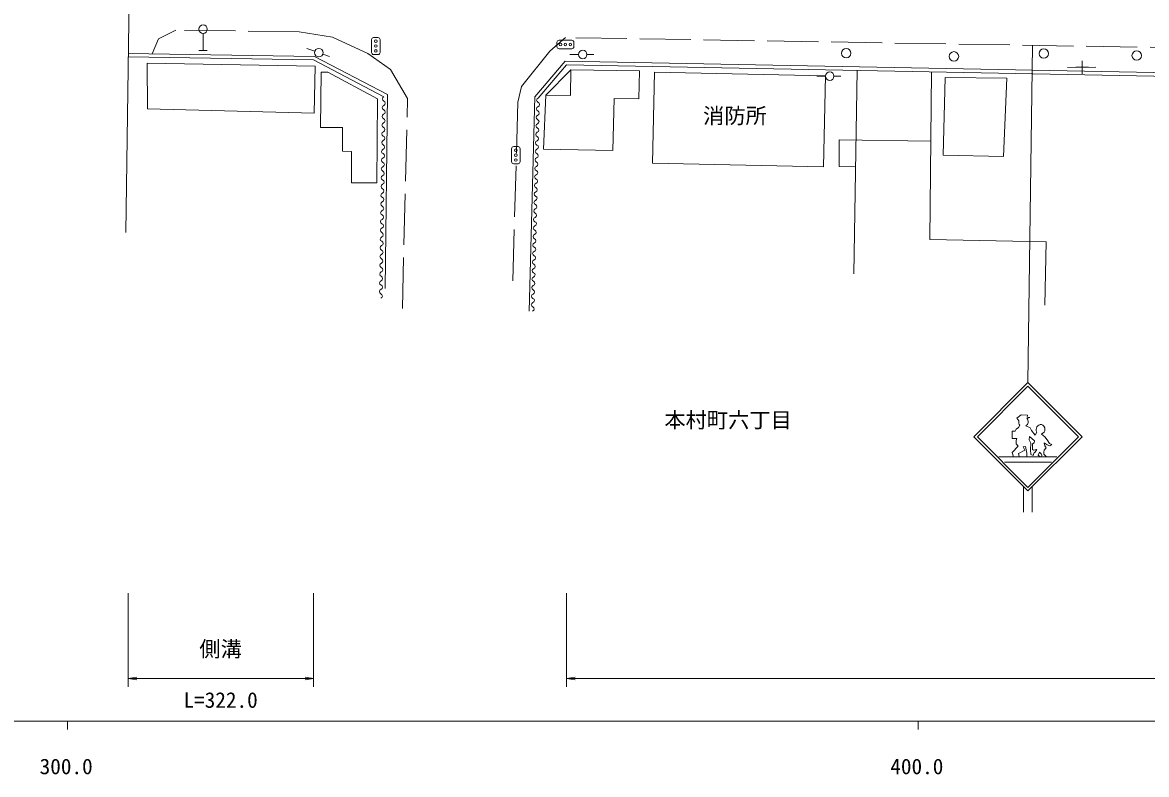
# Model space of a CAD drawing. Units: millimetres, scale not verified. Extents: x 40000 to 680000, y 20000 to 380000.
# Drawn here: x 362709 to 494844, y 198715 to 287057 of the extents above; entities that cross this region are included whole.
import ezdxf
from ezdxf.enums import TextEntityAlignment as Align

# ---------------------------------------------------------------- set-up
doc = ezdxf.new("R2010")
doc.units = ezdxf.units.MM
doc.header["$LTSCALE"] = 1000
doc.linetypes.add('DASHED', pattern=[7.5, 6, -1.5])
doc.layers.add('M-BMK-HTXT', color=7, linetype='Continuous')
for name, color, linetype, lineweight in [('M-BMK-OTRS', 5, 'Continuous', 13), ('M-STR-HTXT', 7, 'Continuous', 13), ('M-STR-STRC', 7, 'Continuous', 13), ('M-TTL-BAND', 7, 'Continuous', 13), ('M-WORK', 1, 'Continuous', 13)]:
    doc.layers.add(name, color=color, linetype=linetype, lineweight=lineweight)
doc.styles.add('ＭＳ ゴシック', font='')
doc.styles.get('ＭＳ ゴシック').set_extended_font_data('MS Gothic')

# ---------------------------------------------------------------- blocks, each defined once
blk = doc.blocks.new('open_arrow')
at = {"color": 0, "linetype": 'Continuous', "lineweight": -2}
blk.add_lwpolyline([(7.5, 1.25), (0, 0), (7.5, -1.25)], dxfattribs=at)
blk = doc.blocks.new('plus')
at = {"color": 0, "linetype": 'Continuous', "lineweight": -2}
for p, q in [((-1.25, 0), (1.25, 0)), ((0, -1.25), (0, 1.25))]:
    blk.add_line(p, q, dxfattribs=at)

msp = doc.modelspace()

# ---------------------------------------------------------------- linework, layer by layer
at = {"layer": 'M-BMK-OTRS'}
msp.add_line((375249, 290446), (374855, 262383), dxfattribs=at)
at = {"layer": 'M-STR-HTXT'}
for p, q in [((375145, 220000), (375145, 209000)), ((396919, 220000), (396919, 209000)), ((426678, 220000), (426678, 209000)), ((375145, 210000), (396919, 210000)), ((426678, 210000), (576000, 210000))]:
    msp.add_line(p, q, dxfattribs=at)
at = {"layer": 'M-STR-STRC'}
for p, q in [((480900, 244748), (481442, 284373)), ((479592, 240567), (480117, 240971)), ((479592, 240567), (479834, 240243)), ((480117, 240971), (480844, 240930)), ((480759, 240556), (481127, 240648)), ((480844, 240930), (480807, 240674)), ((480807, 240674), (481127, 240648)), ((479390, 239052), (479511, 239294)), ((479511, 239294), (479794, 239496)), ((479794, 239496), (479955, 239738)), ((480646, 239664), (481167, 239456)), ((481167, 239456), (481329, 239132)), ((479066, 239052), (479390, 239052)), ((479066, 238203), (479066, 239052)), ((479592, 238203), (479066, 238203)), ((479511, 237961), (479592, 238203)), ((479511, 237557), (479511, 237961)), ((481086, 238405), (481046, 238041)), ((481046, 238041), (481248, 237637)), ((481693, 237920), (481086, 238405)), ((481329, 239132), (481773, 238567)), ((481652, 237678), (481693, 237920)), ((481773, 238567), (481955, 238930)), ((482509, 238711), (482905, 238365)), ((482905, 238365), (483147, 238041)), ((483147, 238041), (483430, 237597)), ((479066, 236546), (479753, 237274)), ((479219, 236051), (479066, 236546)), ((479753, 237274), (479511, 237557)), ((480532, 236814), (479794, 236425)), ((480359, 237193), (480602, 237233)), ((480359, 237193), (480532, 236814)), ((480602, 237233), (480763, 236466)), ((481248, 237637), (481208, 236870)), ((481208, 236870), (481248, 236304)), ((481450, 237557), (481652, 237678)), ((481450, 236910), (481450, 237557)), ((481571, 236829), (481450, 236910)), ((481531, 236183), (481652, 236546)), ((481935, 236910), (481571, 236829)), ((481652, 236546), (481733, 236546)), ((481733, 236546), (481935, 236910)), ((482258, 236587), (482097, 236223)), ((482258, 236587), (482460, 236385)), ((482824, 236829), (482783, 236587)), ((482783, 236587), (482783, 236344)), ((482824, 237678), (483147, 237435)), ((482824, 237678), (482905, 237314)), ((483066, 237072), (482824, 236829)), ((482905, 237314), (483066, 237072)), ((483147, 237435), (483470, 237314)), ((483430, 237597), (483713, 237476)), ((483713, 237476), (483470, 237314)), ((477484, 236051), (484317, 236051)), ((478144, 235391), (483656, 235391)), ((479794, 236425), (479834, 236223)), ((479834, 236223), (479920, 236051)), ((480763, 236466), (480763, 236051)), ((481248, 236304), (481531, 236183)), ((482097, 236223), (482299, 236062)), ((482460, 236385), (482541, 236183)), ((482541, 236183), (482508, 236051)), ((482783, 236344), (483077, 236051)), ((480400, 232520), (480400, 229520)), ((481400, 229520), (481400, 232520))]:
    msp.add_line(p, q, dxfattribs=at)
for points in [[(480900, 232020), (487264, 238384), (480900, 244748), (474536, 238384)], [(480900, 232445), (486840, 238384), (480900, 244324), (474961, 238384)]]:
    msp.add_lwpolyline(points, close=True, dxfattribs=at)
for centre, radius, start, end in [((480375, 240151), 557, 299.04044, 46.48399), ((480355, 240101), 540, 164.75594, 222.23553), ((482471, 239238), 601, 86.87419, 210.82927), ((482299, 239274), 601, 290.50374, 70.00611)]:
    msp.add_arc(centre, radius, start, end, dxfattribs=at)
at = {"layer": 'M-TTL-BAND'}
for p, q in [((40000, 205000), (579000, 205000)), ((368000, 205000), (368000, 204000)), ((468000, 205000), (468000, 204000))]:
    msp.add_line(p, q, dxfattribs=at)
at = {"layer": 'M-WORK', "linetype": 'DASHED'}
for p, q in [((380733, 286141), (378703, 285145)), ((395243, 285975), (380733, 286141)), ((399149, 285349), (395243, 285975)), ((378703, 285145), (377936, 283387)), ((403324, 283409), (399149, 285349)), ((426537, 285288), (424690, 283705)), ((576250, 282794), (426537, 285288)), ((405980, 281545), (403324, 283409)), ((424690, 283705), (421355, 279526)), ((407984, 278110), (405980, 281545)), ((421355, 279526), (420953, 277716)), ((407365, 253441), (407984, 278110)), ((420953, 277716), (420307, 255655))]:
    msp.add_line(p, q, dxfattribs=at)
at = {"layer": 'M-WORK'}
for p, q in [((383937, 283766), (383937, 285766)), ((403741, 285041), (403745, 283541)), ((404490, 285293), (403990, 285291)), ((404745, 283543), (404741, 285043)), ((425530, 284729), (425530, 284229)), ((427280, 284979), (425780, 284979)), ((427530, 284229), (427530, 284729)), ((396919, 282666), (375145, 283034)), ((397021, 283064), (375151, 283434)), ((383437, 283766), (384437, 283766)), ((396126, 284012), (397069, 283679)), ((405600, 278583), (397021, 283064)), ((398785, 283058), (398010, 283338)), ((403996, 283291), (404496, 283293)), ((425780, 283979), (427280, 283979)), ((427066, 283296), (428066, 283296)), ((429891, 283284), (429066, 283289)), ((405197, 278342), (396919, 282666)), ((426496, 282503), (422934, 278316)), ((426678, 282100), (423330, 278164)), ((424233, 278504), (427173, 281491)), ((530074, 280507), (426496, 282503)), ((530062, 280107), (426678, 282100)), ((427173, 281491), (427142, 278473)), ((435226, 281366), (427173, 281491)), ((485545, 281771), (488875, 281818)), ((397829, 281215), (397734, 274734)), ((398595, 281212), (397829, 281215)), ((404459, 278097), (398595, 281212)), ((435179, 278082), (435226, 281366)), ((456100, 280757), (457100, 280757)), ((458924, 280745), (458100, 280750)), ((460820, 281442), (460449, 257542)), ((469362, 261576), (469574, 281273)), ((404378, 268235), (404459, 278097)), ((405343, 255826), (405600, 278583)), ((422934, 278316), (422279, 253162)), ((424233, 278504), (423952, 272171)), ((427142, 278473), (424233, 278504)), ((432114, 272031), (432255, 278113)), ((432255, 278113), (435179, 278082)), ((397734, 274734), (400330, 274703)), ((400330, 274703), (400314, 271925)), ((420211, 272223), (420211, 270723)), ((420961, 272473), (420461, 272473)), ((421211, 270723), (421211, 272223)), ((458710, 270122), (458717, 273284)), ((458717, 273284), (469486, 273106)), ((400314, 271925), (401384, 271911)), ((401384, 271911), (401369, 268228)), ((423952, 272171), (432114, 272031)), ((420461, 270473), (420961, 270473)), ((460644, 270108), (458710, 270122)), ((401369, 268228), (404378, 268235)), ((483059, 261271), (469362, 261576)), ((482895, 253836), (483059, 261271))]:
    msp.add_line(p, q, dxfattribs=at)
for points in [[(377375, 282265), (397112, 281914), (397014, 276388), (377417, 276930)], [(436993, 281241), (457109, 280803), (456876, 270092), (436760, 270530)], [(471158, 280596), (470947, 271483), (478019, 271320), (478425, 280517)]]:
    msp.add_lwpolyline(points, close=True, dxfattribs=at)
for centre, radius in [((383937, 286266), 500), ((404241, 284867), 150), ((404243, 284292), 150), ((425955, 284479), 150), ((426530, 284479), 150), ((427105, 284479), 150), ((397541, 283512), 500), ((404244, 283717), 150), ((428566, 283296), 500), ((459543, 283453), 556), ((472209, 283078), 556), ((482763, 283406), 556), ((493693, 283172), 556), ((457600, 280757), 500), ((420711, 272048), 150), ((420711, 271473), 150), ((420711, 270898), 150)]:
    msp.add_circle(centre, radius, dxfattribs=at)
for centre, radius, start, end in [((403991, 285041), 250, 90.16607, 180.16607), ((404491, 285043), 250, 0.16607, 90.16607), ((425780, 284729), 250, 90, 180), ((425780, 284229), 250, 180, 270), ((427280, 284729), 250, 0, 90), ((427280, 284229), 250, 270, 0), ((403995, 283541), 250, 180.16607, 270.16607), ((404495, 283543), 250, 270.16607, 0.16607), ((405295, 278083), 277, 110.69911, 247.5573), ((405084, 277571), 277, 290.69911, 67.5573), ((423415, 277912), 266, 108.57184, 248.44808), ((423219, 277416), 266, 288.57184, 68.44808), ((405264, 276024), 277, 110.69911, 247.5573), ((405279, 277054), 277, 110.69911, 247.5573), ((405068, 276542), 277, 290.69911, 67.5573), ((423363, 275911), 266, 108.57184, 248.44808), ((423389, 276911), 266, 108.57184, 248.44808), ((423193, 276416), 266, 288.57184, 68.44808), ((405248, 274995), 277, 110.69911, 247.5573), ((405053, 275513), 277, 290.69911, 67.5573), ((423337, 274910), 266, 108.57184, 248.44808), ((423167, 275415), 266, 288.57184, 68.44808), ((405232, 273966), 277, 110.69911, 247.5573), ((405021, 273454), 277, 290.69911, 67.5573), ((405037, 274483), 277, 290.69911, 67.5573), ((423311, 273909), 266, 108.57184, 248.44808), ((423115, 273414), 266, 288.57184, 68.44808), ((423141, 274415), 266, 288.57184, 68.44808), ((405217, 272936), 277, 110.69911, 247.5573), ((405006, 272425), 277, 290.69911, 67.5573), ((420461, 272223), 250, 90, 180), ((420961, 272223), 250, 0, 90), ((423285, 272909), 266, 108.57184, 248.44808), ((423089, 272413), 266, 288.57184, 68.44808), ((405186, 270878), 277, 110.69911, 247.5573), ((405201, 271907), 277, 110.69911, 247.5573), ((404990, 271395), 277, 290.69911, 67.5573), ((423233, 270908), 266, 108.57184, 248.44808), ((423259, 271908), 266, 108.57184, 248.44808), ((423063, 271413), 266, 288.57184, 68.44808), ((405170, 269848), 277, 110.69911, 247.5573), ((404959, 269337), 277, 290.69911, 67.5573), ((404974, 270366), 277, 290.69911, 67.5573), ((420461, 270723), 250, 180, 270), ((420961, 270723), 250, 270, 0), ((423207, 269907), 266, 108.57184, 248.44808), ((423011, 269412), 266, 288.57184, 68.44808), ((423037, 270412), 266, 288.57184, 68.44808), ((405154, 268819), 277, 110.69911, 247.5573), ((404943, 268307), 277, 290.69911, 67.5573), ((423181, 268907), 266, 108.57184, 248.44808), ((422985, 268411), 266, 288.57184, 68.44808), ((405123, 266760), 277, 110.69911, 247.5573), ((405139, 267790), 277, 110.69911, 247.5573), ((404927, 267278), 277, 290.69911, 67.5573), ((423128, 266906), 266, 108.57184, 248.44808), ((423155, 267906), 266, 108.57184, 248.44808), ((422959, 267411), 266, 288.57184, 68.44808), ((405107, 265731), 277, 110.69911, 247.5573), ((404912, 266249), 277, 290.69911, 67.5573), ((423102, 265905), 266, 108.57184, 248.44808), ((422907, 265410), 266, 288.57184, 68.44808), ((422933, 266410), 266, 288.57184, 68.44808), ((405092, 264702), 277, 110.69911, 247.5573), ((404880, 264190), 277, 290.69911, 67.5573), ((404896, 265219), 277, 290.69911, 67.5573), ((423076, 264905), 266, 108.57184, 248.44808), ((422881, 264409), 266, 288.57184, 68.44808), ((405076, 263672), 277, 110.69911, 247.5573), ((404865, 263161), 277, 290.69911, 67.5573), ((423024, 262904), 266, 108.57184, 248.44808), ((423050, 263904), 266, 108.57184, 248.44808), ((422855, 263409), 266, 288.57184, 68.44808), ((405045, 261614), 277, 110.69911, 247.5573), ((405060, 262643), 277, 110.69911, 247.5573), ((404849, 262131), 277, 290.69911, 67.5573), ((422998, 261903), 266, 108.57184, 248.44808), ((422803, 261408), 266, 288.57184, 68.44808), ((422829, 262408), 266, 288.57184, 68.44808), ((405029, 260584), 277, 110.69911, 247.5573), ((404818, 260073), 277, 290.69911, 67.5573), ((404833, 261102), 277, 290.69911, 67.5573), ((422972, 260903), 266, 108.57184, 248.44808), ((422777, 260407), 266, 288.57184, 68.44808), ((405013, 259555), 277, 110.69911, 247.5573), ((404802, 259043), 277, 290.69911, 67.5573), ((422920, 258902), 266, 108.57184, 248.44808), ((422946, 259902), 266, 108.57184, 248.44808), ((422751, 259407), 266, 288.57184, 68.44808), ((404982, 257496), 277, 110.69911, 247.5573), ((404998, 258526), 277, 110.69911, 247.5573), ((404786, 258014), 277, 290.69911, 67.5573), ((422894, 257901), 266, 108.57184, 248.44808), ((422725, 258406), 266, 288.57184, 68.44808), ((404966, 256467), 277, 110.69911, 247.5573), ((404771, 256985), 277, 290.69911, 67.5573), ((422868, 256901), 266, 108.57184, 248.44808), ((422673, 256405), 266, 288.57184, 68.44808), ((422699, 257406), 266, 288.57184, 68.44808), ((404951, 255438), 277, 110.69911, 247.5573), ((404739, 254926), 277, 290.69911, 67.5573), ((404755, 255955), 277, 290.69911, 67.5573), ((422816, 254900), 266, 108.57184, 248.44808), ((422842, 255900), 266, 108.57184, 248.44808), ((422647, 255405), 266, 288.57184, 68.44808), ((422790, 253899), 266, 108.57184, 248.44808), ((422620, 254404), 266, 288.57184, 68.44808), ((422594, 253404), 266, 288.57184, 68.44808)]:
    msp.add_arc(centre, radius, start, end, dxfattribs=at)

# ---------------------------------------------------------------- block references
at = {"layer": 'M-STR-HTXT', "xscale": 133, "yscale": 133}
for p in [(375145, 210000), (426678, 210000)]:
    msp.add_blockref('open_arrow', p, dxfattribs=at)
at = {"layer": 'M-STR-HTXT', "xscale": 133, "yscale": 133, "rotation": 180}
msp.add_blockref('open_arrow', (396919, 210000), dxfattribs=at)
at = {"layer": 'M-WORK', "xscale": 600, "yscale": 600}
msp.add_blockref('plus', (487266, 281795), dxfattribs=at)
msp.add_blockref('plus', (487266, 281795), dxfattribs=at)

# ---------------------------------------------------------------- texts
at = {"layer": 'M-BMK-HTXT', "style": 'ＭＳ ゴシック'}
msp.add_text('本村町六丁目', height=1833, dxfattribs=at).set_placement((438161, 238895), align=Align.BOTTOM_LEFT)
at = {"layer": 'M-STR-HTXT', "style": 'ＭＳ ゴシック'}
msp.add_text('側溝', height=1833, dxfattribs=at).set_placement((383500, 212000), align=Align.BOTTOM_LEFT)
msp.add_text('L=322.0', height=1833, dxfattribs=at).set_placement((386000, 206000), align=Align.BOTTOM_CENTER)
at = {"layer": 'M-TTL-BAND', "style": 'ＭＳ ゴシック'}
for s, p in [('300.0', (367844, 198195)), ('400.0', (467844, 198195))]:
    msp.add_text(s, height=1833, dxfattribs=at).set_placement(p, align=Align.BOTTOM_CENTER)
at = {"layer": 'M-WORK', "style": 'ＭＳ ゴシック'}
msp.add_text('消防所', height=1833, dxfattribs=at).set_placement((442713, 274639), align=Align.BOTTOM_LEFT)

doc.saveas('drawing.dxf')
